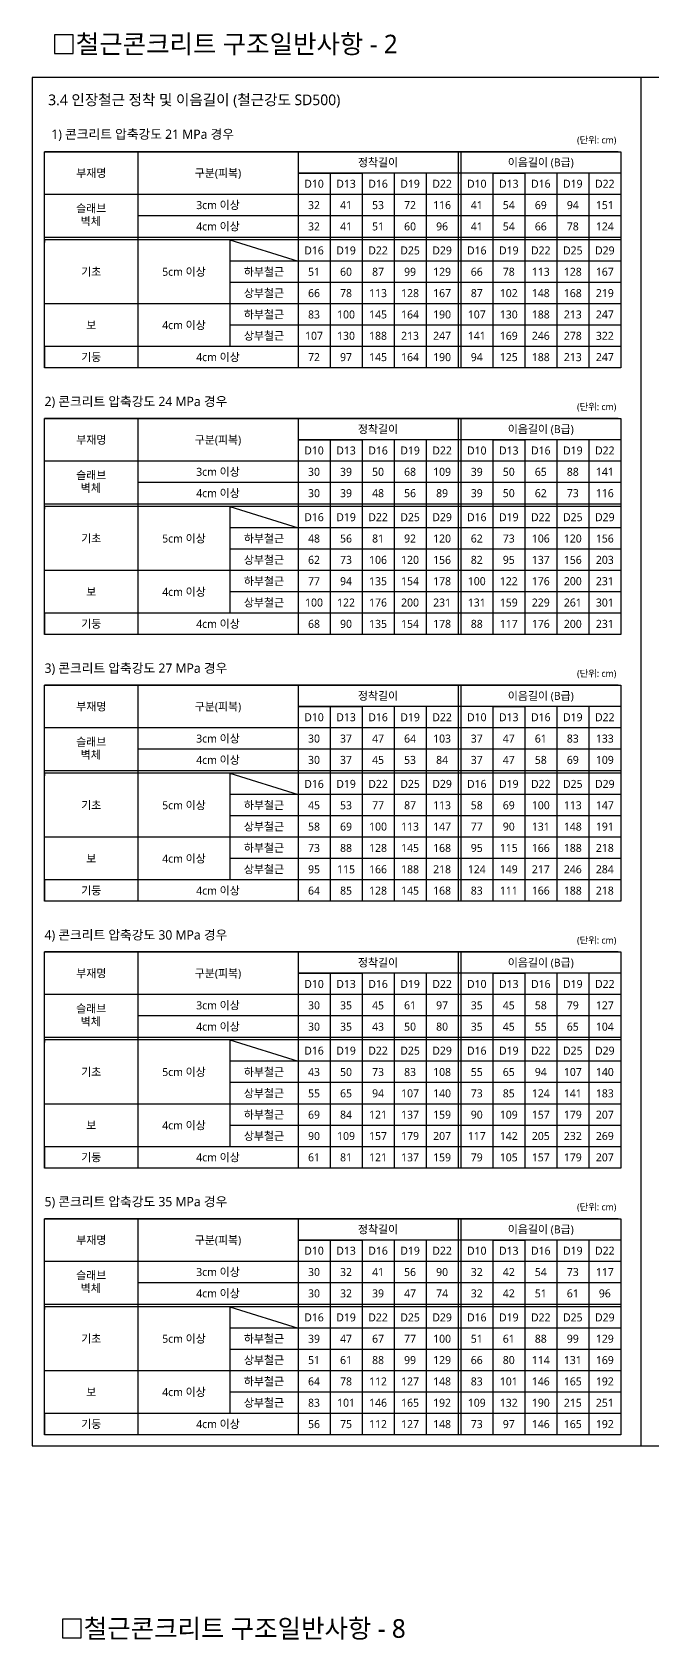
# Model space of a CAD drawing. Header units: millimetres. Extents: x 4573 to 501064, y -176100 to -4304.
# Drawn here: x 88750 to 112015, y -64575 to -4304 of the extents above; entities that cross this region are included whole.
import ezdxf
from ezdxf.enums import TextEntityAlignment as Align

# ---------------------------------------------------------------- set-up
doc = ezdxf.new("R2010")
doc.units = ezdxf.units.MM
doc.header["$LTSCALE"] = 800
for name, color, linetype in [('CHART', 7, 'Continuous'), ('ELE4', 4, 'Continuous'), ('TEXT', 3, 'Continuous')]:
    doc.layers.add(name, color=color, linetype=linetype)
doc.styles.add('XR-SHEET-맑은고딕', font='malgun.ttf')

msp = doc.modelspace()

# ---------------------------------------------------------------- linework, layer by layer
for p, q in [((89215.4, -11986.9), (89215.4, -10386.9)), ((89215.4, -11986.9), (89215.4, -10386.9)), ((89215.4, -12086.9), (89215.4, -10386.9)), ((89215.4, -21986.9), (89215.4, -20386.9)), ((89215.4, -21986.9), (89215.4, -20386.9)), ((89215.4, -22086.9), (89215.4, -20386.9)), ((89215.4, -31986.9), (89215.4, -30386.9)), ((89215.4, -31986.9), (89215.4, -30386.9)), ((89215.4, -32086.9), (89215.4, -30386.9)), ((89215.4, -41986.9), (89215.4, -40386.9)), ((89215.4, -41986.9), (89215.4, -40386.9)), ((89215.4, -42086.9), (89215.4, -40386.9)), ((89215.4, -51986.9), (89215.4, -50386.9)), ((89215.4, -51986.9), (89215.4, -50386.9)), ((89215.4, -52086.9), (89215.4, -50386.9))]:
    msp.add_line(p, q)
at = {"layer": 'CHART'}
for p, q in [((110715.3, -8786.9), (89215.4, -8786.9)), ((92715.3, -8786.9), (92715.3, -10386.9)), ((92715.3, -8786.9), (92715.3, -10386.9)), ((98715.3, -8786.9), (98715.3, -10386.9)), ((98715.3, -8786.9), (98715.3, -10386.9)), ((104815.3, -8786.9), (104715.3, -8786.9)), ((104715.3, -8786.9), (104715.3, -16886.9)), ((104815.3, -8786.9), (104815.3, -10386.9)), ((104815.3, -8786.9), (104815.3, -10386.9)), ((104815.3, -8786.9), (104915.3, -8786.9)), ((110715.3, -9586.9), (98715.3, -9586.9)), ((110815.3, -9586.9), (98715.3, -9586.9)), ((98715.3, -9586.9), (99915.3, -9586.9)), ((99915.3, -9586.9), (99915.3, -16886.9)), ((99915.3, -9586.9), (101115.3, -9586.9)), ((101115.3, -9586.9), (101115.3, -16886.9)), ((102315.3, -9586.9), (102315.3, -16886.9)), ((103515.3, -9586.9), (103515.3, -16886.9)), ((106015.3, -9586.9), (106015.3, -16886.9)), ((106015.3, -9586.9), (107215.3, -9586.9)), ((107215.3, -9586.9), (107215.3, -16886.9)), ((108415.3, -9586.9), (108415.3, -16886.9)), ((109615.3, -9586.9), (109615.3, -16886.9)), ((110715.3, -10386.9), (89215.4, -10386.9)), ((110815.3, -10386.9), (89215.4, -10386.9)), ((110715.3, -10386.9), (92715.3, -10386.9)), ((92715.3, -10386.9), (92715.3, -16818)), ((110715.3, -10386.9), (92715.3, -10386.9)), ((92715.3, -10386.9), (92715.3, -16886.9)), ((98715.3, -10386.9), (98715.3, -16818)), ((98715.3, -10386.9), (98715.3, -16886.9)), ((104815.3, -10386.9), (104815.3, -16818)), ((104815.3, -10386.9), (104815.3, -16886.9)), ((110715.3, -11186.9), (92715.3, -11186.9)), ((110815.3, -11186.9), (92715.3, -11186.9)), ((89215.4, -11986.9), (110815.3, -11986.9)), ((110715.3, -12086.9), (89215.4, -12086.9)), ((110715.3, -12086.9), (89215.4, -12086.9)), ((110815.3, -12086.9), (89215.4, -12086.9)), ((89215.4, -12086.9), (89215.4, -12186.9)), ((96165.1, -12086.9), (96165.1, -16086.9)), ((96165.1, -12086.9), (96165.1, -16086.9)), ((96165.1, -12086.9), (98715.3, -12886.9)), ((110715.3, -12886.9), (96165.1, -12886.9)), ((110815.3, -12886.9), (96165.1, -12886.9)), ((110715.3, -13686.9), (96165.1, -13686.9)), ((110815.3, -13686.9), (96165.1, -13686.9)), ((110715.3, -14486.9), (89215.4, -14486.9)), ((110815.3, -14486.9), (89215.4, -14486.9)), ((110715.3, -15286.9), (96165.1, -15286.9)), ((110815.3, -15286.9), (96165.1, -15286.9)), ((110715.3, -16086.9), (89215.4, -16086.9)), ((110815.3, -16086.9), (89215.4, -16086.9)), ((89215.4, -16086.9), (89215.4, -16886.9)), ((110815.3, -16886.9), (89215.4, -16886.9)), ((110715.3, -18786.9), (89215.4, -18786.9)), ((92715.3, -18786.9), (92715.3, -20386.9)), ((92715.3, -18786.9), (92715.3, -20386.9)), ((98715.3, -18786.9), (98715.3, -20386.9)), ((98715.3, -18786.9), (98715.3, -20386.9)), ((104815.3, -18786.9), (104715.3, -18786.9)), ((104715.3, -18786.9), (104715.3, -26886.9)), ((104815.3, -18786.9), (104815.3, -20386.9)), ((104815.3, -18786.9), (104815.3, -20386.9)), ((104815.3, -18786.9), (104915.3, -18786.9)), ((110715.3, -19586.9), (98715.3, -19586.9)), ((110815.3, -19586.9), (98715.3, -19586.9)), ((98715.3, -19586.9), (99915.3, -19586.9)), ((99915.3, -19586.9), (99915.3, -26886.9)), ((99915.3, -19586.9), (101115.3, -19586.9)), ((101115.3, -19586.9), (101115.3, -26886.9)), ((102315.3, -19586.9), (102315.3, -26886.9)), ((103515.3, -19586.9), (103515.3, -26886.9)), ((106015.3, -19586.9), (106015.3, -26886.9)), ((106015.3, -19586.9), (107215.3, -19586.9)), ((107215.3, -19586.9), (107215.3, -26886.9)), ((108415.3, -19586.9), (108415.3, -26886.9)), ((109615.3, -19586.9), (109615.3, -26886.9)), ((110715.3, -20386.9), (89215.4, -20386.9)), ((110815.3, -20386.9), (89215.4, -20386.9)), ((110715.3, -20386.9), (92715.3, -20386.9)), ((92715.3, -20386.9), (92715.3, -26818)), ((110715.3, -20386.9), (92715.3, -20386.9)), ((92715.3, -20386.9), (92715.3, -26886.9)), ((98715.3, -20386.9), (98715.3, -26818)), ((98715.3, -20386.9), (98715.3, -26886.9)), ((104815.3, -20386.9), (104815.3, -26818)), ((104815.3, -20386.9), (104815.3, -26886.9)), ((110715.3, -21186.9), (92715.3, -21186.9)), ((110815.3, -21186.9), (92715.3, -21186.9)), ((89215.4, -21986.9), (110815.3, -21986.9)), ((110715.3, -22086.9), (89215.4, -22086.9)), ((110715.3, -22086.9), (89215.4, -22086.9)), ((110815.3, -22086.9), (89215.4, -22086.9)), ((89215.4, -22086.9), (89215.4, -22186.9)), ((96165.1, -22086.9), (96165.1, -26086.9)), ((96165.1, -22086.9), (96165.1, -26086.9)), ((96165.1, -22086.9), (98715.3, -22886.9)), ((110715.3, -22886.9), (96165.1, -22886.9)), ((110815.3, -22886.9), (96165.1, -22886.9)), ((110715.3, -23686.9), (96165.1, -23686.9)), ((110815.3, -23686.9), (96165.1, -23686.9)), ((110715.3, -24486.9), (89215.4, -24486.9)), ((110815.3, -24486.9), (89215.4, -24486.9)), ((89215.4, -26886.9), (89215.4, -24986.9)), ((110715.3, -25286.9), (96165.1, -25286.9)), ((110815.3, -25286.9), (96165.1, -25286.9)), ((110715.3, -26086.9), (89215.4, -26086.9)), ((110815.3, -26086.9), (89215.4, -26086.9)), ((89215.4, -26086.9), (89215.4, -26886.9)), ((110815.3, -26886.9), (89215.4, -26886.9)), ((110715.3, -28786.9), (89215.4, -28786.9)), ((92715.3, -28786.9), (92715.3, -30386.9)), ((92715.3, -28786.9), (92715.3, -30386.9)), ((98715.3, -28786.9), (98715.3, -30386.9)), ((98715.3, -28786.9), (98715.3, -30386.9)), ((104815.3, -28786.9), (104715.3, -28786.9)), ((104715.3, -28786.9), (104715.3, -36886.9)), ((104815.3, -28786.9), (104815.3, -30386.9)), ((104815.3, -28786.9), (104815.3, -30386.9)), ((104815.3, -28786.9), (104915.3, -28786.9)), ((110715.3, -29586.9), (98715.3, -29586.9)), ((110815.3, -29586.9), (98715.3, -29586.9)), ((98715.3, -29586.9), (99915.3, -29586.9)), ((99915.3, -29586.9), (99915.3, -36886.9)), ((99915.3, -29586.9), (101115.3, -29586.9)), ((101115.3, -29586.9), (101115.3, -36886.9)), ((102315.3, -29586.9), (102315.3, -36886.9)), ((103515.3, -29586.9), (103515.3, -36886.9)), ((106015.3, -29586.9), (106015.3, -36886.9)), ((106015.3, -29586.9), (107215.3, -29586.9)), ((107215.3, -29586.9), (107215.3, -36886.9)), ((108415.3, -29586.9), (108415.3, -36886.9)), ((109615.3, -29586.9), (109615.3, -36886.9)), ((110715.3, -30386.9), (89215.4, -30386.9)), ((110815.3, -30386.9), (89215.4, -30386.9)), ((110715.3, -30386.9), (92715.3, -30386.9)), ((92715.3, -30386.9), (92715.3, -36818)), ((110715.3, -30386.9), (92715.3, -30386.9)), ((92715.3, -30386.9), (92715.3, -36886.9)), ((98715.3, -30386.9), (98715.3, -36818)), ((98715.3, -30386.9), (98715.3, -36886.9)), ((104815.3, -30386.9), (104815.3, -36818)), ((104815.3, -30386.9), (104815.3, -36886.9)), ((110715.3, -31186.9), (92715.3, -31186.9)), ((110815.3, -31186.9), (92715.3, -31186.9)), ((89215.4, -31986.9), (110815.3, -31986.9)), ((110715.3, -32086.9), (89215.4, -32086.9)), ((110715.3, -32086.9), (89215.4, -32086.9)), ((110815.3, -32086.9), (89215.4, -32086.9)), ((89215.4, -32086.9), (89215.4, -32186.9)), ((96165.1, -32086.9), (96165.1, -36086.9)), ((96165.1, -32086.9), (96165.1, -36086.9)), ((96165.1, -32086.9), (98715.3, -32886.9)), ((110715.3, -32886.9), (96165.1, -32886.9)), ((110815.3, -32886.9), (96165.1, -32886.9)), ((110715.3, -33686.9), (96165.1, -33686.9)), ((110815.3, -33686.9), (96165.1, -33686.9)), ((110715.3, -34486.9), (89215.4, -34486.9)), ((110815.3, -34486.9), (89215.4, -34486.9)), ((110715.3, -35286.9), (96165.1, -35286.9)), ((110815.3, -35286.9), (96165.1, -35286.9)), ((110715.3, -36086.9), (89215.4, -36086.9)), ((110815.3, -36086.9), (89215.4, -36086.9)), ((89215.4, -36086.9), (89215.4, -36886.9)), ((110815.3, -36886.9), (89215.4, -36886.9)), ((110715.3, -38786.9), (89215.4, -38786.9)), ((92715.3, -38786.9), (92715.3, -40386.9)), ((92715.3, -38786.9), (92715.3, -40386.9)), ((98715.3, -38786.9), (98715.3, -40386.9)), ((98715.3, -38786.9), (98715.3, -40386.9)), ((104815.3, -38786.9), (104715.3, -38786.9)), ((104715.3, -38786.9), (104715.3, -46886.9)), ((104815.3, -38786.9), (104815.3, -40386.9)), ((104815.3, -38786.9), (104815.3, -40386.9)), ((104815.3, -38786.9), (104915.3, -38786.9)), ((110715.3, -39586.9), (98715.3, -39586.9)), ((110815.3, -39586.9), (98715.3, -39586.9)), ((98715.3, -39586.9), (99915.3, -39586.9)), ((99915.3, -39586.9), (99915.3, -46886.9)), ((99915.3, -39586.9), (101115.3, -39586.9)), ((101115.3, -39586.9), (101115.3, -46886.9)), ((102315.3, -39586.9), (102315.3, -46886.9)), ((103515.3, -39586.9), (103515.3, -46886.9)), ((106015.3, -39586.9), (106015.3, -46886.9)), ((106015.3, -39586.9), (107215.3, -39586.9)), ((107215.3, -39586.9), (107215.3, -46886.9)), ((108415.3, -39586.9), (108415.3, -46886.9)), ((109615.3, -39586.9), (109615.3, -46886.9)), ((110715.3, -40386.9), (89215.4, -40386.9)), ((110815.3, -40386.9), (89215.4, -40386.9)), ((110715.3, -40386.9), (92715.3, -40386.9)), ((92715.3, -40386.9), (92715.3, -46818)), ((110715.3, -40386.9), (92715.3, -40386.9)), ((92715.3, -40386.9), (92715.3, -46886.9)), ((98715.3, -40386.9), (98715.3, -46818)), ((98715.3, -40386.9), (98715.3, -46886.9)), ((104815.3, -40386.9), (104815.3, -46818)), ((104815.3, -40386.9), (104815.3, -46886.9)), ((110715.3, -41186.9), (92715.3, -41186.9)), ((110815.3, -41186.9), (92715.3, -41186.9)), ((89215.4, -41986.9), (110815.3, -41986.9)), ((110715.3, -42086.9), (89215.4, -42086.9)), ((110715.3, -42086.9), (89215.4, -42086.9)), ((110815.3, -42086.9), (89215.4, -42086.9)), ((89215.4, -42086.9), (89215.4, -42186.9)), ((96165.1, -42086.9), (96165.1, -46086.9)), ((96165.1, -42086.9), (96165.1, -46086.9)), ((96165.1, -42086.9), (98715.3, -42886.9)), ((110715.3, -42886.9), (96165.1, -42886.9)), ((110815.3, -42886.9), (96165.1, -42886.9)), ((110715.3, -43686.9), (96165.1, -43686.9)), ((110815.3, -43686.9), (96165.1, -43686.9)), ((110715.3, -44486.9), (89215.4, -44486.9)), ((110815.3, -44486.9), (89215.4, -44486.9)), ((89215.4, -46886.9), (89215.4, -44986.9)), ((110715.3, -45286.9), (96165.1, -45286.9)), ((110815.3, -45286.9), (96165.1, -45286.9)), ((110715.3, -46086.9), (89215.4, -46086.9)), ((110815.3, -46086.9), (89215.4, -46086.9)), ((89215.4, -46086.9), (89215.4, -46886.9)), ((110815.3, -46886.9), (89215.4, -46886.9)), ((110715.3, -48786.9), (89215.4, -48786.9)), ((92715.3, -48786.9), (92715.3, -50386.9)), ((92715.3, -48786.9), (92715.3, -50386.9)), ((98715.3, -48786.9), (98715.3, -50386.9)), ((98715.3, -48786.9), (98715.3, -50386.9)), ((104815.3, -48786.9), (104715.3, -48786.9)), ((104715.3, -48786.9), (104715.3, -56886.9)), ((104815.3, -48786.9), (104815.3, -50386.9)), ((104815.3, -48786.9), (104815.3, -50386.9)), ((104815.3, -48786.9), (104915.3, -48786.9)), ((110715.3, -49586.9), (98715.3, -49586.9)), ((110815.3, -49586.9), (98715.3, -49586.9)), ((98715.3, -49586.9), (99915.3, -49586.9)), ((99915.3, -49586.9), (99915.3, -56886.9)), ((99915.3, -49586.9), (101115.3, -49586.9)), ((101115.3, -49586.9), (101115.3, -56886.9)), ((102315.3, -49586.9), (102315.3, -56886.9)), ((103515.3, -49586.9), (103515.3, -56886.9)), ((106015.3, -49586.9), (106015.3, -56886.9)), ((106015.3, -49586.9), (107215.3, -49586.9)), ((107215.3, -49586.9), (107215.3, -56886.9)), ((108415.3, -49586.9), (108415.3, -56886.9)), ((109615.3, -49586.9), (109615.3, -56886.9)), ((110715.3, -50386.9), (89215.4, -50386.9)), ((110815.3, -50386.9), (89215.4, -50386.9)), ((110715.3, -50386.9), (92715.3, -50386.9)), ((92715.3, -50386.9), (92715.3, -56818)), ((110715.3, -50386.9), (92715.3, -50386.9)), ((92715.3, -50386.9), (92715.3, -56886.9)), ((98715.3, -50386.9), (98715.3, -56818)), ((98715.3, -50386.9), (98715.3, -56886.9)), ((104815.3, -50386.9), (104815.3, -56818)), ((104815.3, -50386.9), (104815.3, -56886.9)), ((110715.3, -51186.9), (92715.3, -51186.9)), ((110815.3, -51186.9), (92715.3, -51186.9)), ((89215.4, -51986.9), (110815.3, -51986.9)), ((110715.3, -52086.9), (89215.4, -52086.9)), ((110715.3, -52086.9), (89215.4, -52086.9)), ((110815.3, -52086.9), (89215.4, -52086.9)), ((89215.4, -52086.9), (89215.4, -52186.9)), ((96165.1, -52086.9), (96165.1, -56086.9)), ((96165.1, -52086.9), (96165.1, -56086.9)), ((96165.1, -52086.9), (98715.3, -52886.9)), ((110715.3, -52886.9), (96165.1, -52886.9)), ((110815.3, -52886.9), (96165.1, -52886.9)), ((110715.3, -53686.9), (96165.1, -53686.9)), ((110815.3, -53686.9), (96165.1, -53686.9)), ((110715.3, -54486.9), (89215.4, -54486.9)), ((110815.3, -54486.9), (89215.4, -54486.9)), ((89215.4, -56886.9), (89215.4, -54986.9)), ((110715.3, -55286.9), (96165.1, -55286.9)), ((110815.3, -55286.9), (96165.1, -55286.9)), ((110715.3, -56086.9), (89215.4, -56086.9)), ((110815.3, -56086.9), (89215.4, -56086.9)), ((89215.4, -56086.9), (89215.4, -56886.9)), ((110815.3, -56886.9), (89215.4, -56886.9))]:
    msp.add_line(p, q, dxfattribs=at)
for points in [[(89215.4, -10386.9), (89215.4, -8786.9), (110815.3, -8786.9), (110815.3, -10386.9)], [(110815.3, -8786.9), (110815.3, -16886.9)], [(110815.3, -10386.9), (110815.3, -16818)], [(89215.4, -16886.9), (89215.4, -12086.9)], [(89215.4, -16886.9), (89215.4, -12086.9)], [(89215.4, -16886.9), (89215.4, -12086.9)], [(89215.4, -20386.9), (89215.4, -18786.9), (110815.3, -18786.9), (110815.3, -20386.9)], [(110815.3, -18786.9), (110815.3, -26886.9)], [(110815.3, -20386.9), (110815.3, -26818)], [(89215.4, -26886.9), (89215.4, -22086.9)], [(89215.4, -26886.9), (89215.4, -22086.9)], [(89215.4, -26886.9), (89215.4, -22086.9)], [(89215.4, -30386.9), (89215.4, -28786.9), (110815.3, -28786.9), (110815.3, -30386.9)], [(110815.3, -28786.9), (110815.3, -36886.9)], [(110815.3, -30386.9), (110815.3, -36818)], [(89215.4, -36886.9), (89215.4, -32086.9)], [(89215.4, -36886.9), (89215.4, -32086.9)], [(89215.4, -36886.9), (89215.4, -32086.9)], [(89215.4, -40386.9), (89215.4, -38786.9), (110815.3, -38786.9), (110815.3, -40386.9)], [(110815.3, -38786.9), (110815.3, -46886.9)], [(110815.3, -40386.9), (110815.3, -46818)], [(89215.4, -46886.9), (89215.4, -42086.9)], [(89215.4, -46886.9), (89215.4, -42086.9)], [(89215.4, -46886.9), (89215.4, -42086.9)], [(89215.4, -50386.9), (89215.4, -48786.9), (110815.3, -48786.9), (110815.3, -50386.9)], [(110815.3, -48786.9), (110815.3, -56886.9)], [(110815.3, -50386.9), (110815.3, -56818)], [(89215.4, -56886.9), (89215.4, -52086.9)], [(89215.4, -56886.9), (89215.4, -52086.9)], [(89215.4, -56886.9), (89215.4, -52086.9)]]:
    msp.add_lwpolyline(points, dxfattribs=at)
at = {"layer": 'ELE4', "color": 2}
msp.add_line((111574.8, -57300), (111574.8, -6000), dxfattribs=at)
at = {"layer": 'ELE4'}
msp.add_lwpolyline([(88750, -57300), (157450, -57300), (157450, -6000), (88750, -6000)], close=True, dxfattribs=at)
at = {"layer": 'TEXT'}
for points in [[(90286.2, -4400), (89586.2, -4400), (89586.2, -5100), (90286.2, -5100)], [(90586.2, -63800), (89886.2, -63800), (89886.2, -64500), (90586.2, -64500)]]:
    msp.add_lwpolyline(points, close=True, dxfattribs=at)

# ---------------------------------------------------------------- texts
at = {"layer": 'TEXT', "style": 'XR-SHEET-맑은고딕'}
for s, p in [('철근콘크리트 구조일반사항 - 2', (90386.2, -4750)), ('철근콘크리트 구조일반사항 - 8', (90686.2, -64150))]:
    msp.add_text(s, height=700, dxfattribs=at).set_placement(p, align=Align.MIDDLE_LEFT)
for s, height, p in [('3.4 인장철근 정착 및 이음길이 (철근강도 SD500)', 400, (89350.2, -7041.1)), ('1) 콘크리트 압축강도 21 MPa 경우', 350, (89468, -8303.3)), ('(단위: cm)', 250, (109173.8, -8472.5)), ('2) 콘크리트 압축강도 24 MPa 경우', 350, (89215.4, -18321.7)), ('(단위: cm)', 250, (109173.8, -18472.5)), ('3) 콘크리트 압축강도 27 MPa 경우', 350, (89215.4, -28321.7)), ('(단위: cm)', 250, (109173.8, -28472.5)), ('4) 콘크리트 압축강도 30 MPa 경우', 350, (89215.4, -38321.7)), ('(단위: cm)', 250, (109173.8, -38472.5)), ('5) 콘크리트 압축강도 35 MPa 경우', 350, (89215.4, -48321.7)), ('(단위: cm)', 250, (109173.8, -48472.5))]:
    msp.add_text(s, height=height, dxfattribs=at).set_placement(p)
for s, p in [('정착길이', (101715.3, -9186.9)), ('이음길이 (B급)', (107815.3, -9186.9)), ('부재명', (90965.4, -9586.9)), ('구분(피복)', (95715.3, -9586.9)), ('D10', (99315.3, -9986.9)), ('D13', (100515.3, -9986.9)), ('D16', (101715.3, -9986.9)), ('D19', (102915.3, -9986.9)), ('D22', (104115.3, -9986.9)), ('D10', (105415.3, -9986.9)), ('D13', (106615.3, -9986.9)), ('D16', (107815.3, -9986.9)), ('D19', (109015.3, -9986.9)), ('D22', (110215.3, -9986.9)), ('슬래브', (90965.4, -10909.9)), ('슬래브', (90965.4, -10909.9)), ('3cm 이상', (95715.3, -10786.9)), ('32', (99315.3, -10786.9)), ('41', (100515.3, -10786.9)), ('53', (101715.3, -10786.9)), ('72', (102915.3, -10786.9)), ('116', (104115.3, -10786.9)), ('41', (105415.3, -10786.9)), ('54', (106615.3, -10786.9)), ('69', (107815.3, -10786.9)), ('94', (109015.3, -10786.9)), ('151', (110215.3, -10786.9)), ('벽체', (90947.1, -11394.2)), ('벽체', (90947.1, -11394.2)), ('4cm 이상', (95715.3, -11586.9)), ('32', (99315.3, -11586.9)), ('41', (100515.3, -11586.9)), ('51', (101715.3, -11586.9)), ('60', (102915.3, -11586.9)), ('96', (104115.3, -11586.9)), ('41', (105415.3, -11586.9)), ('54', (106615.3, -11586.9)), ('66', (107815.3, -11586.9)), ('78', (109015.3, -11586.9)), ('124', (110215.3, -11586.9)), ('D16', (99315.3, -12486.9)), ('D19', (100515.3, -12486.9)), ('D22', (101715.3, -12486.9)), ('D25', (102915.3, -12486.9)), ('D29', (104115.3, -12486.9)), ('D16', (105415.3, -12486.9)), ('D19', (106615.3, -12486.9)), ('D22', (107815.3, -12486.9)), ('D25', (109015.3, -12486.9)), ('D29', (110215.3, -12486.9)), ('기초', (90965.4, -13286.9)), ('5cm 이상', (94440.2, -13286.9)), ('하부철근', (97440.2, -13286.9)), ('51', (99315.3, -13286.9)), ('60', (100515.3, -13286.9)), ('87', (101715.3, -13286.9)), ('99', (102915.3, -13286.9)), ('129', (104115.3, -13286.9)), ('66', (105415.3, -13286.9)), ('78', (106615.3, -13286.9)), ('113', (107815.3, -13286.9)), ('128', (109015.3, -13286.9)), ('167', (110215.3, -13286.9)), ('상부철근', (97440.2, -14086.9)), ('66', (99315.3, -14086.9)), ('78', (100515.3, -14086.9)), ('113', (101715.3, -14086.9)), ('128', (102915.3, -14086.9)), ('167', (104115.3, -14086.9)), ('87', (105415.3, -14086.9)), ('102', (106615.3, -14086.9)), ('148', (107815.3, -14086.9)), ('168', (109015.3, -14086.9)), ('219', (110215.3, -14086.9)), ('하부철근', (97440.2, -14886.9)), ('83', (99315.3, -14886.9)), ('100', (100515.3, -14886.9)), ('145', (101715.3, -14886.9)), ('164', (102915.3, -14886.9)), ('190', (104115.3, -14886.9)), ('107', (105415.3, -14886.9)), ('130', (106615.3, -14886.9)), ('188', (107815.3, -14886.9)), ('213', (109015.3, -14886.9)), ('247', (110215.3, -14886.9)), ('보', (90965.4, -15286.9)), ('4cm 이상', (94440.2, -15286.9)), ('상부철근', (97440.2, -15686.9)), ('107', (99315.3, -15686.9)), ('130', (100515.3, -15686.9)), ('188', (101715.3, -15686.9)), ('213', (102915.3, -15686.9)), ('247', (104115.3, -15686.9)), ('141', (105415.3, -15686.9)), ('169', (106615.3, -15686.9)), ('246', (107815.3, -15686.9)), ('278', (109015.3, -15686.9)), ('322', (110215.3, -15686.9)), ('기둥', (90965.4, -16486.9)), ('4cm 이상', (95715.3, -16486.9)), ('72', (99315.3, -16486.9)), ('97', (100515.3, -16486.9)), ('145', (101715.3, -16486.9)), ('164', (102915.3, -16486.9)), ('190', (104115.3, -16486.9)), ('94', (105415.3, -16486.9)), ('125', (106615.3, -16486.9)), ('188', (107815.3, -16486.9)), ('213', (109015.3, -16486.9)), ('247', (110215.3, -16486.9)), ('정착길이', (101715.3, -19186.9)), ('이음길이 (B급)', (107815.3, -19186.9)), ('부재명', (90965.4, -19586.9)), ('구분(피복)', (95715.3, -19586.9)), ('D10', (99315.3, -19986.9)), ('D13', (100515.3, -19986.9)), ('D16', (101715.3, -19986.9)), ('D19', (102915.3, -19986.9)), ('D22', (104115.3, -19986.9)), ('D10', (105415.3, -19986.9)), ('D13', (106615.3, -19986.9)), ('D16', (107815.3, -19986.9)), ('D19', (109015.3, -19986.9)), ('D22', (110215.3, -19986.9)), ('슬래브', (90965.4, -20909.9)), ('슬래브', (90965.4, -20909.9)), ('3cm 이상', (95715.3, -20786.9)), ('30', (99315.3, -20786.9)), ('39', (100515.3, -20786.9)), ('50', (101715.3, -20786.9)), ('68', (102915.3, -20786.9)), ('109', (104115.3, -20786.9)), ('39', (105415.3, -20786.9)), ('50', (106615.3, -20786.9)), ('65', (107815.3, -20786.9)), ('88', (109015.3, -20786.9)), ('141', (110215.3, -20786.9)), ('벽체', (90947.1, -21394.2)), ('벽체', (90947.1, -21394.2)), ('4cm 이상', (95715.3, -21586.9)), ('30', (99315.3, -21586.9)), ('39', (100515.3, -21586.9)), ('48', (101715.3, -21586.9)), ('56', (102915.3, -21586.9)), ('89', (104115.3, -21586.9)), ('39', (105415.3, -21586.9)), ('50', (106615.3, -21586.9)), ('62', (107815.3, -21586.9)), ('73', (109015.3, -21586.9)), ('116', (110215.3, -21586.9)), ('D16', (99315.3, -22486.9)), ('D19', (100515.3, -22486.9)), ('D22', (101715.3, -22486.9)), ('D25', (102915.3, -22486.9)), ('D29', (104115.3, -22486.9)), ('D16', (105415.3, -22486.9)), ('D19', (106615.3, -22486.9)), ('D22', (107815.3, -22486.9)), ('D25', (109015.3, -22486.9)), ('D29', (110215.3, -22486.9)), ('기초', (90965.4, -23286.9)), ('5cm 이상', (94440.2, -23286.9)), ('하부철근', (97440.2, -23286.9)), ('48', (99315.3, -23286.9)), ('56', (100515.3, -23286.9)), ('81', (101715.3, -23286.9)), ('92', (102915.3, -23286.9)), ('120', (104115.3, -23286.9)), ('62', (105415.3, -23286.9)), ('73', (106615.3, -23286.9)), ('106', (107815.3, -23286.9)), ('120', (109015.3, -23286.9)), ('156', (110215.3, -23286.9)), ('상부철근', (97440.2, -24086.9)), ('62', (99315.3, -24086.9)), ('73', (100515.3, -24086.9)), ('106', (101715.3, -24086.9)), ('120', (102915.3, -24086.9)), ('156', (104115.3, -24086.9)), ('82', (105415.3, -24086.9)), ('95', (106615.3, -24086.9)), ('137', (107815.3, -24086.9)), ('156', (109015.3, -24086.9)), ('203', (110215.3, -24086.9)), ('하부철근', (97440.2, -24886.9)), ('보', (90965.4, -25286.9)), ('4cm 이상', (94440.2, -25286.9)), ('77', (99315.3, -24886.9)), ('94', (100515.3, -24886.9)), ('135', (101715.3, -24886.9)), ('154', (102915.3, -24886.9)), ('178', (104115.3, -24886.9)), ('100', (105415.3, -24886.9)), ('122', (106615.3, -24886.9)), ('176', (107815.3, -24886.9)), ('200', (109015.3, -24886.9)), ('231', (110215.3, -24886.9)), ('상부철근', (97440.2, -25686.9)), ('100', (99315.3, -25686.9)), ('122', (100515.3, -25686.9)), ('176', (101715.3, -25686.9)), ('200', (102915.3, -25686.9)), ('231', (104115.3, -25686.9)), ('131', (105415.3, -25686.9)), ('159', (106615.3, -25686.9)), ('229', (107815.3, -25686.9)), ('261', (109015.3, -25686.9)), ('301', (110215.3, -25686.9)), ('기둥', (90965.4, -26486.9)), ('4cm 이상', (95715.3, -26486.9)), ('68', (99315.3, -26486.9)), ('90', (100515.3, -26486.9)), ('135', (101715.3, -26486.9)), ('154', (102915.3, -26486.9)), ('178', (104115.3, -26486.9)), ('88', (105415.3, -26486.9)), ('117', (106615.3, -26486.9)), ('176', (107815.3, -26486.9)), ('200', (109015.3, -26486.9)), ('231', (110215.3, -26486.9)), ('부재명', (90965.4, -29586.9)), ('구분(피복)', (95715.3, -29586.9)), ('정착길이', (101715.3, -29186.9)), ('이음길이 (B급)', (107815.3, -29186.9)), ('D10', (99315.3, -29986.9)), ('D13', (100515.3, -29986.9)), ('D16', (101715.3, -29986.9)), ('D19', (102915.3, -29986.9)), ('D22', (104115.3, -29986.9)), ('D10', (105415.3, -29986.9)), ('D13', (106615.3, -29986.9)), ('D16', (107815.3, -29986.9)), ('D19', (109015.3, -29986.9)), ('D22', (110215.3, -29986.9)), ('슬래브', (90965.4, -30909.9)), ('슬래브', (90965.4, -30909.9)), ('3cm 이상', (95715.3, -30786.9)), ('30', (99315.3, -30786.9)), ('37', (100515.3, -30786.9)), ('47', (101715.3, -30786.9)), ('64', (102915.3, -30786.9)), ('103', (104115.3, -30786.9)), ('37', (105415.3, -30786.9)), ('47', (106615.3, -30786.9)), ('61', (107815.3, -30786.9)), ('83', (109015.3, -30786.9)), ('133', (110215.3, -30786.9)), ('벽체', (90947.1, -31394.2)), ('벽체', (90947.1, -31394.2)), ('4cm 이상', (95715.3, -31586.9)), ('30', (99315.3, -31586.9)), ('37', (100515.3, -31586.9)), ('45', (101715.3, -31586.9)), ('53', (102915.3, -31586.9)), ('84', (104115.3, -31586.9)), ('37', (105415.3, -31586.9)), ('47', (106615.3, -31586.9)), ('58', (107815.3, -31586.9)), ('69', (109015.3, -31586.9)), ('109', (110215.3, -31586.9)), ('D16', (99315.3, -32486.9)), ('D19', (100515.3, -32486.9)), ('D22', (101715.3, -32486.9)), ('D25', (102915.3, -32486.9)), ('D29', (104115.3, -32486.9)), ('D16', (105415.3, -32486.9)), ('D19', (106615.3, -32486.9)), ('D22', (107815.3, -32486.9)), ('D25', (109015.3, -32486.9)), ('D29', (110215.3, -32486.9)), ('기초', (90965.4, -33286.9)), ('5cm 이상', (94440.2, -33286.9)), ('하부철근', (97440.2, -33286.9)), ('45', (99315.3, -33286.9)), ('53', (100515.3, -33286.9)), ('77', (101715.3, -33286.9)), ('87', (102915.3, -33286.9)), ('113', (104115.3, -33286.9)), ('58', (105415.3, -33286.9)), ('69', (106615.3, -33286.9)), ('100', (107815.3, -33286.9)), ('113', (109015.3, -33286.9)), ('147', (110215.3, -33286.9)), ('상부철근', (97440.2, -34086.9)), ('58', (99315.3, -34086.9)), ('69', (100515.3, -34086.9)), ('100', (101715.3, -34086.9)), ('113', (102915.3, -34086.9)), ('147', (104115.3, -34086.9)), ('77', (105415.3, -34086.9)), ('90', (106615.3, -34086.9)), ('131', (107815.3, -34086.9)), ('148', (109015.3, -34086.9)), ('191', (110215.3, -34086.9)), ('하부철근', (97440.2, -34886.9)), ('73', (99315.3, -34886.9)), ('88', (100515.3, -34886.9)), ('128', (101715.3, -34886.9)), ('145', (102915.3, -34886.9)), ('168', (104115.3, -34886.9)), ('95', (105415.3, -34886.9)), ('115', (106615.3, -34886.9)), ('166', (107815.3, -34886.9)), ('188', (109015.3, -34886.9)), ('218', (110215.3, -34886.9)), ('보', (90965.4, -35286.9)), ('4cm 이상', (94440.2, -35286.9)), ('상부철근', (97440.2, -35686.9)), ('95', (99315.3, -35686.9)), ('115', (100515.3, -35686.9)), ('166', (101715.3, -35686.9)), ('188', (102915.3, -35686.9)), ('218', (104115.3, -35686.9)), ('124', (105415.3, -35686.9)), ('149', (106615.3, -35686.9)), ('217', (107815.3, -35686.9)), ('246', (109015.3, -35686.9)), ('284', (110215.3, -35686.9)), ('기둥', (90965.4, -36486.9)), ('4cm 이상', (95715.3, -36486.9)), ('64', (99315.3, -36486.9)), ('85', (100515.3, -36486.9)), ('128', (101715.3, -36486.9)), ('145', (102915.3, -36486.9)), ('168', (104115.3, -36486.9)), ('83', (105415.3, -36486.9)), ('111', (106615.3, -36486.9)), ('166', (107815.3, -36486.9)), ('188', (109015.3, -36486.9)), ('218', (110215.3, -36486.9)), ('정착길이', (101715.3, -39186.9)), ('이음길이 (B급)', (107815.3, -39186.9)), ('부재명', (90965.4, -39586.9)), ('구분(피복)', (95715.3, -39586.9)), ('D10', (99315.3, -39986.9)), ('D13', (100515.3, -39986.9)), ('D16', (101715.3, -39986.9)), ('D19', (102915.3, -39986.9)), ('D22', (104115.3, -39986.9)), ('D10', (105415.3, -39986.9)), ('D13', (106615.3, -39986.9)), ('D16', (107815.3, -39986.9)), ('D19', (109015.3, -39986.9)), ('D22', (110215.3, -39986.9)), ('슬래브', (90965.4, -40909.9)), ('슬래브', (90965.4, -40909.9)), ('3cm 이상', (95715.3, -40786.9)), ('30', (99315.3, -40786.9)), ('35', (100515.3, -40786.9)), ('45', (101715.3, -40786.9)), ('61', (102915.3, -40786.9)), ('97', (104115.3, -40786.9)), ('35', (105415.3, -40786.9)), ('45', (106615.3, -40786.9)), ('58', (107815.3, -40786.9)), ('79', (109015.3, -40786.9)), ('127', (110215.3, -40786.9)), ('벽체', (90947.1, -41394.2)), ('벽체', (90947.1, -41394.2)), ('4cm 이상', (95715.3, -41586.9)), ('30', (99315.3, -41586.9)), ('35', (100515.3, -41586.9)), ('43', (101715.3, -41586.9)), ('50', (102915.3, -41586.9)), ('80', (104115.3, -41586.9)), ('35', (105415.3, -41586.9)), ('45', (106615.3, -41586.9)), ('55', (107815.3, -41586.9)), ('65', (109015.3, -41586.9)), ('104', (110215.3, -41586.9)), ('D16', (99315.3, -42486.9)), ('D19', (100515.3, -42486.9)), ('D22', (101715.3, -42486.9)), ('D25', (102915.3, -42486.9)), ('D29', (104115.3, -42486.9)), ('D16', (105415.3, -42486.9)), ('D19', (106615.3, -42486.9)), ('D22', (107815.3, -42486.9)), ('D25', (109015.3, -42486.9)), ('D29', (110215.3, -42486.9)), ('기초', (90965.4, -43286.9)), ('5cm 이상', (94440.2, -43286.9)), ('하부철근', (97440.2, -43286.9)), ('43', (99315.3, -43286.9)), ('50', (100515.3, -43286.9)), ('73', (101715.3, -43286.9)), ('83', (102915.3, -43286.9)), ('108', (104115.3, -43286.9)), ('55', (105415.3, -43286.9)), ('65', (106615.3, -43286.9)), ('94', (107815.3, -43286.9)), ('107', (109015.3, -43286.9)), ('140', (110215.3, -43286.9)), ('상부철근', (97440.2, -44086.9)), ('55', (99315.3, -44086.9)), ('65', (100515.3, -44086.9)), ('94', (101715.3, -44086.9)), ('107', (102915.3, -44086.9)), ('140', (104115.3, -44086.9)), ('73', (105415.3, -44086.9)), ('85', (106615.3, -44086.9)), ('124', (107815.3, -44086.9)), ('141', (109015.3, -44086.9)), ('183', (110215.3, -44086.9)), ('보', (90965.4, -45286.9)), ('4cm 이상', (94440.2, -45286.9)), ('하부철근', (97440.2, -44886.9)), ('69', (99315.3, -44886.9)), ('84', (100515.3, -44886.9)), ('121', (101715.3, -44886.9)), ('137', (102915.3, -44886.9)), ('159', (104115.3, -44886.9)), ('90', (105415.3, -44886.9)), ('109', (106615.3, -44886.9)), ('157', (107815.3, -44886.9)), ('179', (109015.3, -44886.9)), ('207', (110215.3, -44886.9)), ('상부철근', (97440.2, -45686.9)), ('90', (99315.3, -45686.9)), ('109', (100515.3, -45686.9)), ('157', (101715.3, -45686.9)), ('179', (102915.3, -45686.9)), ('207', (104115.3, -45686.9)), ('117', (105415.3, -45686.9)), ('142', (106615.3, -45686.9)), ('205', (107815.3, -45686.9)), ('232', (109015.3, -45686.9)), ('269', (110215.3, -45686.9)), ('기둥', (90965.4, -46486.9)), ('4cm 이상', (95715.3, -46486.9)), ('61', (99315.3, -46486.9)), ('81', (100515.3, -46486.9)), ('121', (101715.3, -46486.9)), ('137', (102915.3, -46486.9)), ('159', (104115.3, -46486.9)), ('79', (105415.3, -46486.9)), ('105', (106615.3, -46486.9)), ('157', (107815.3, -46486.9)), ('179', (109015.3, -46486.9)), ('207', (110215.3, -46486.9)), ('부재명', (90965.4, -49586.9)), ('구분(피복)', (95715.3, -49586.9)), ('정착길이', (101715.3, -49186.9)), ('이음길이 (B급)', (107815.3, -49186.9)), ('D10', (99315.3, -49986.9)), ('D13', (100515.3, -49986.9)), ('D16', (101715.3, -49986.9)), ('D19', (102915.3, -49986.9)), ('D22', (104115.3, -49986.9)), ('D10', (105415.3, -49986.9)), ('D13', (106615.3, -49986.9)), ('D16', (107815.3, -49986.9)), ('D19', (109015.3, -49986.9)), ('D22', (110215.3, -49986.9)), ('3cm 이상', (95715.3, -50786.9)), ('슬래브', (90965.4, -50909.9)), ('슬래브', (90965.4, -50909.9)), ('벽체', (90947.1, -51394.2)), ('벽체', (90947.1, -51394.2)), ('30', (99315.3, -50786.9)), ('32', (100515.3, -50786.9)), ('41', (101715.3, -50786.9)), ('56', (102915.3, -50786.9)), ('90', (104115.3, -50786.9)), ('32', (105415.3, -50786.9)), ('42', (106615.3, -50786.9)), ('54', (107815.3, -50786.9)), ('73', (109015.3, -50786.9)), ('117', (110215.3, -50786.9)), ('4cm 이상', (95715.3, -51586.9)), ('30', (99315.3, -51586.9)), ('32', (100515.3, -51586.9)), ('39', (101715.3, -51586.9)), ('47', (102915.3, -51586.9)), ('74', (104115.3, -51586.9)), ('32', (105415.3, -51586.9)), ('42', (106615.3, -51586.9)), ('51', (107815.3, -51586.9)), ('61', (109015.3, -51586.9)), ('96', (110215.3, -51586.9)), ('D16', (99315.3, -52486.9)), ('D19', (100515.3, -52486.9)), ('D22', (101715.3, -52486.9)), ('D25', (102915.3, -52486.9)), ('D29', (104115.3, -52486.9)), ('D16', (105415.3, -52486.9)), ('D19', (106615.3, -52486.9)), ('D22', (107815.3, -52486.9)), ('D25', (109015.3, -52486.9)), ('D29', (110215.3, -52486.9)), ('기초', (90965.4, -53286.9)), ('5cm 이상', (94440.2, -53286.9)), ('하부철근', (97440.2, -53286.9)), ('39', (99315.3, -53286.9)), ('47', (100515.3, -53286.9)), ('67', (101715.3, -53286.9)), ('77', (102915.3, -53286.9)), ('100', (104115.3, -53286.9)), ('51', (105415.3, -53286.9)), ('61', (106615.3, -53286.9)), ('88', (107815.3, -53286.9)), ('99', (109015.3, -53286.9)), ('129', (110215.3, -53286.9)), ('상부철근', (97440.2, -54086.9)), ('51', (99315.3, -54086.9)), ('61', (100515.3, -54086.9)), ('88', (101715.3, -54086.9)), ('99', (102915.3, -54086.9)), ('129', (104115.3, -54086.9)), ('66', (105415.3, -54086.9)), ('80', (106615.3, -54086.9)), ('114', (107815.3, -54086.9)), ('131', (109015.3, -54086.9)), ('169', (110215.3, -54086.9)), ('하부철근', (97440.2, -54886.9)), ('64', (99315.3, -54886.9)), ('78', (100515.3, -54886.9)), ('112', (101715.3, -54886.9)), ('127', (102915.3, -54886.9)), ('148', (104115.3, -54886.9)), ('83', (105415.3, -54886.9)), ('101', (106615.3, -54886.9)), ('146', (107815.3, -54886.9)), ('165', (109015.3, -54886.9)), ('192', (110215.3, -54886.9)), ('보', (90965.4, -55286.9)), ('4cm 이상', (94440.2, -55286.9)), ('상부철근', (97440.2, -55686.9)), ('83', (99315.3, -55686.9)), ('101', (100515.3, -55686.9)), ('146', (101715.3, -55686.9)), ('165', (102915.3, -55686.9)), ('192', (104115.3, -55686.9)), ('109', (105415.3, -55686.9)), ('132', (106615.3, -55686.9)), ('190', (107815.3, -55686.9)), ('215', (109015.3, -55686.9)), ('251', (110215.3, -55686.9)), ('기둥', (90965.4, -56486.9)), ('4cm 이상', (95715.3, -56486.9)), ('56', (99315.3, -56486.9)), ('75', (100515.3, -56486.9)), ('112', (101715.3, -56486.9)), ('127', (102915.3, -56486.9)), ('148', (104115.3, -56486.9)), ('73', (105415.3, -56486.9)), ('97', (106615.3, -56486.9)), ('146', (107815.3, -56486.9)), ('165', (109015.3, -56486.9)), ('192', (110215.3, -56486.9))]:
    msp.add_text(s, height=300, dxfattribs=at).set_placement(p, align=Align.MIDDLE_CENTER)

doc.saveas('drawing.dxf')
